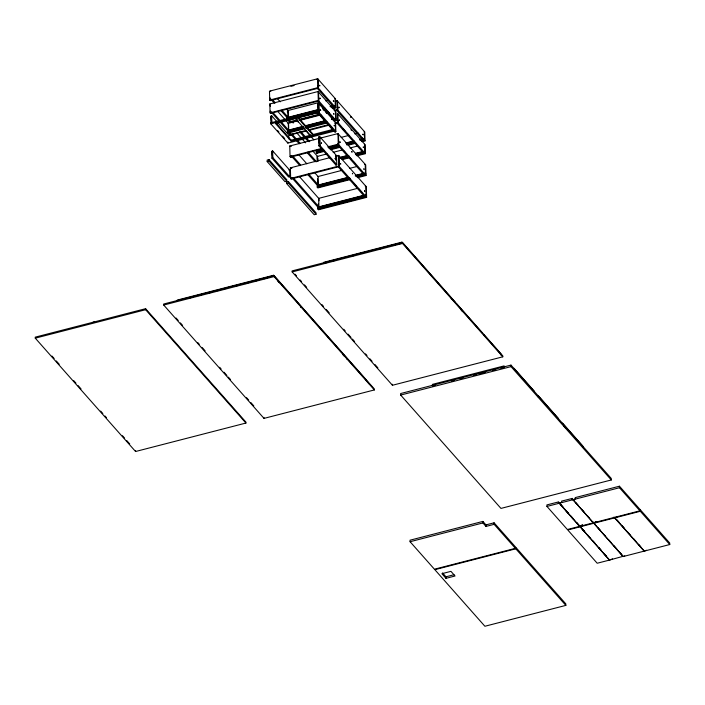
<?xml version="1.0" encoding="UTF-8"?>
<svg xmlns="http://www.w3.org/2000/svg" width="705" height="705" viewBox="0 0 705 705"><rect width="100%" height="100%" fill="white"/><g stroke="black" fill="none" stroke-linecap="round" stroke-linejoin="round"><path stroke-width="1.06" d="M579.078 526.274L579.986 526.582L609.42 560.096L597.205 563.242L567.781 529.984L579.995 526.838M582.171 524.952L582.656 525.833L580.171 526.785L609.596 560.043L623.07 556.315M593.39 522.061L592.79 523.066L593.645 523.057L623.079 556.571M612.292 558.668L611.852 559.206M617.598 516.457L614.91 517.831L644.335 551.09L669.75 544.542L669.706 543.017L640.281 509.75L640.325 511.275L669.75 544.542M613.923 517.1L644.15 551.134L623.255 556.527L593.83 523.269L596.307 522.317L596.06 521.585M593.24 522.846L572.804 499.51L571.958 499.51L572.478 498.373L561.55 501.132L561.814 502.286L559.329 502.982L579.766 526.327L593.24 522.846L592.553 522.713M332.672 108.649L335.809 107.839L335.562 98.947L317.691 78.74L269.477 91.165L269.724 100.066L270.218 100.621L270.764 100.48L270.729 99.379M270.262 91.306L270.808 91.165M316.845 79.295L318.184 79.295L318.431 88.187L317.1 88.187L334.478 107.839L335.324 107.283L335.069 98.383L334.778 98.806M290.936 86.318L294.073 85.508M270.218 100.621L269.909 98.224L270.456 98.083M318.122 85.79L317.576 85.931L318.369 86.072L318.396 87.085M269.945 99.238L270.482 99.097M317.611 86.953L318.149 86.812M269.724 100.066L317.937 87.632L335.809 107.839M270.764 100.48L317.347 88.469M271.09 112.165L271.117 113.267L270.579 113.408L270.086 112.853L269.83 103.961L318.043 91.527L335.924 111.734L336.17 120.625L334.073 121.172M270.086 112.853L318.29 100.418L336.17 120.625M271.117 113.267L317.699 101.256M319.339 102.445L287.948 110.535L288.133 117.312L318.484 109.486M325.613 100.824L327.71 100.286M271.557 122.943L271.363 116.166L270.826 116.307L271.011 123.084L271.557 122.943L271.117 115.884L271.663 115.743L288.715 135.025L288.83 138.894M335.492 129.791L335.298 131.624L335.844 131.482L319.286 112.765L318.739 112.906L318.246 103.732L317.699 103.873L317.893 110.65M318.493 104.014L319.03 103.873L335.598 122.591L335.844 131.482M334.945 101.159L337.043 100.612L364.785 131.976L365.031 140.868L361.894 141.679M336.206 101.176L336.752 101.035M287.05 117.594L287.843 117.735M329.993 106.525L333.13 105.715M280.713 110.438L287.296 117.876L318.731 109.769M322.916 108.693L325.005 108.147M331.279 106.534L333.377 105.988M334.963 105.583L335.51 105.442L334.99 106.596M331.068 107.266L334.205 106.455L334.232 107.557L332.143 108.103M305.15 114.289L288.16 118.334M307.248 113.752L318.757 110.782M322.943 109.707L325.031 109.169M331.315 107.548L333.403 107.01M318.678 110.791L270.764 122.802L270.79 123.816L318.704 111.804M323.771 110.262L325.86 109.716M288.653 120L295.985 118.105M298.083 117.568L317.999 112.43M324.282 110.808L326.38 110.271M275.602 123.604L317.576 112.782L333.148 130.39L291.183 141.212L275.602 123.604L275.576 122.591M317.92 111.663L317.946 112.765L318.739 112.906M289.024 119.965L289.085 121.939L297.466 119.779M299.563 119.242L319.48 114.104M325.763 112.483L327.86 111.945M334.152 110.324L337.29 109.513L365.031 140.868M289.085 121.939L290.116 122.362L290.09 121.26M290.116 122.362L297.986 120.335M300.074 119.788L319.955 114.668M326.239 113.047L328.327 112.509M334.611 110.888L336.699 110.35M297.721 120.899L288.301 123.331L288.495 130.108L303.141 126.327M299.81 120.361L320.74 114.968M327.023 113.346L329.112 112.809M288.01 123.745L288.548 123.604L288.689 128.451M337.351 114.104L337.898 113.963L338.144 122.855L336.814 122.855L364.062 153.655L364.899 153.1L364.652 144.208L364.353 144.622M287.411 130.381L288.195 130.522M305.239 125.79L325.12 120.661M331.394 119.039L333.483 118.502M280.37 122.432L287.658 130.663L303.388 126.609M305.485 126.063L325.366 120.943M331.641 119.321L333.729 118.784M304.727 128.733L287.957 133.06L287.464 132.505L287.437 131.403L288.222 131.535L288.257 132.637L288.803 132.505L288.521 131.121L303.168 127.341M305.265 126.803L326.195 121.41M332.469 119.788L334.558 119.251M287.437 131.403L288.222 131.535M303.414 127.623L288.521 131.121M310.738 125.737L326.433 121.683M287.464 132.505L288.257 132.637M288.556 132.223L327.27 122.238M306.825 128.195L326.741 123.058M337.836 120.458L337.298 120.599L337.572 121.894L338.109 121.753L338.083 120.74L337.545 120.881M289.87 133.174L290.478 135.149L289.931 135.29L289.358 131.764M337.862 121.48L337.572 121.894M335.051 122.732L335.598 122.591M289.438 134.734L306.208 130.407M308.305 129.87L329.261 124.459M335.554 122.837L337.651 122.3L365.393 153.655L357.012 155.814M290.231 134.867L306.71 130.963M308.808 130.425L329.737 125.023M334.963 123.675L337.06 123.137M276.281 123.384L291.156 140.189L311.09 135.052M313.187 134.514L333.121 129.368M270.79 123.816L287.851 143.097L334.461 131.077M317.946 112.765L335.007 132.047L335.545 131.905L335.298 123.014M336.197 163.56L336.223 164.662L336.77 164.521L320.202 145.803L319.665 145.944L319.171 136.77L318.625 136.911L318.81 143.679L319.603 143.82M319.409 137.043L319.955 136.902L336.523 155.629L336.77 164.521M291.059 155.902L291.086 157.004L290.539 157.144L290.046 156.581L289.755 145.997L337.968 133.562L365.71 164.917L366.001 175.51L357.62 177.669M271.998 158.228L272.535 158.087L272.104 151.037L272.641 150.896L289.702 170.178L289.887 176.946L288.556 176.955L271.998 158.228L271.804 151.452L272.35 151.311L272.482 156.157M341.238 137.36L348.561 135.475M354.835 133.853L357.973 133.042M319.629 144.842L318.845 144.701L318.871 145.803L335.933 165.076L336.47 164.935L336.444 163.842M272.289 157.814L272.835 157.673L289.887 176.946M318.871 145.803L319.665 145.944M268.966 159.603L267.16 160.07L267.204 161.595L284.996 181.714L286.803 181.247L286.768 179.722L268.966 159.603L269.01 161.128L286.803 181.247M267.204 161.595L269.01 161.128M337.933 143.468L338.726 143.608M290.046 156.581L321.489 148.473M327.781 146.851L338.259 144.155L366.001 175.51M290.812 155.62L290.839 156.721L291.632 156.862L321.974 149.037M328.248 147.416L337.669 144.992M322.59 148.993L317.602 150.623M328.865 147.371L338.285 144.948M345.609 143.053L353.981 140.903M360.255 139.282L362.352 138.744M317.065 150.764L316.272 150.623L322.837 149.275M329.112 147.653L338.532 145.221M346.904 143.071L353.179 141.449M359.462 139.828L362.599 139.017M324.159 151.408L316.827 153.293L316.333 152.738L316.298 151.637L316.845 151.496L317.118 152.879L317.664 152.738L317.382 151.355L323.665 149.742M328.9 148.394L339.361 145.697M346.684 143.802L354.007 141.916M360.29 140.295L363.427 139.484M316.298 151.637L317.091 151.778M322.864 150.288L317.382 151.355M333.324 147.592L337.51 146.508M346.93 144.084L353.205 142.463M316.333 152.738L317.118 152.879M317.417 152.456L323.692 150.844M329.975 149.222L339.387 146.79M346.71 144.904L355.082 142.745M361.365 141.132L363.454 140.586M330.451 149.786L339.88 147.354M348.27 145.186L355.602 143.3M326.944 153.928L317.523 156.36L317.664 161.198M333.218 152.306L342.639 149.883M349.962 147.988L357.285 146.102M336.109 160.608L335.977 155.77L336.523 155.629M291.667 177.757L291.694 178.858L291.156 178.991L290.663 178.435L290.363 167.852L330.187 157.576M335.43 156.228L338.576 155.417L366.318 186.772L366.609 197.365L318.404 209.79L317.876 208.134L318.422 207.993L318.695 209.376L319.242 209.235L318.96 207.852L365.005 195.981L365.031 197.083L318.995 208.953L318.96 207.852M289.702 170.178L288.909 170.037M339.687 157.471L347.01 155.576M355.382 153.417L362.705 151.531M339.933 157.744L348.305 155.585M355.628 153.699L362.952 151.813M340.762 158.211L349.134 156.052M355.408 154.439L363.78 152.28L363.815 153.382L356.492 155.267M342.057 158.22L348.332 156.607M355.655 154.712L362.987 152.826M364.573 152.412L365.111 152.28L364.837 150.985M341.837 159.048L349.169 157.153M342.339 159.603L349.671 157.709M338.541 165.322L339.334 165.463M290.663 178.435L338.867 166.01L366.609 197.365M291.421 177.475L291.447 178.576L292.24 178.718L338.277 166.847M288.327 181.485L286.521 181.952L286.556 183.476L314.219 214.743L316.025 214.276L315.99 212.751L288.327 181.485L288.371 183.009L316.025 214.276M286.556 183.476L288.371 183.009M342.154 170.31L318.087 176.514L318.325 184.983L347.627 177.431M349.477 168.424L356.8 166.53M364.67 164.503L365.216 164.362L365.507 174.955L364.67 175.51L337.422 144.71L338.752 144.71L338.462 134.126L337.369 134.399M317.241 185.265L318.025 185.406M355.99 175.272L363.322 173.386M365.181 174.267L364.908 172.972L365.454 172.831L365.728 174.126L364.644 174.408M307.838 174.637L317.488 185.547L348.913 177.44M355.197 175.818L363.568 173.659M364.608 173.395L365.701 173.113M350.279 179.563L317.796 187.944L317.303 187.38L317.268 186.279L317.814 186.138L318.087 187.521L318.634 187.38L318.352 186.005L349.742 177.907M356.025 176.285L364.397 174.126L364.423 175.228L357.1 177.122M364.934 173.994L365.728 174.126M317.268 186.279L318.061 186.42M318.598 186.279L326.97 184.12M329.068 183.582L348.949 178.453M356.272 176.567L363.595 174.681M317.303 187.38L318.087 187.521M318.352 186.005L318.387 187.107L349.777 179.008M357.417 188.385L318.695 198.369L318.933 206.838L363.93 195.241M365.278 186.358L365.825 186.217L366.124 196.801L365.278 197.365L338.03 166.565L339.361 166.565L339.07 155.972L337.986 156.254M317.849 207.12L318.642 207.261M291.817 177.695L318.096 207.393L364.177 195.514M366.309 194.968L365.516 194.827L366.309 194.968L366.336 195.981L365.543 195.84L366.336 195.981M317.876 208.134L318.669 208.275M319.206 208.134L349.557 200.308M351.645 199.771L364.203 196.528M317.911 209.235L318.695 209.376M300.797 307.072L300.771 306.049L273.522 275.258L225.856 287.543L225.882 288.565M451.306 298.894L451.279 297.88L401.956 242.132L323.903 262.26L323.93 263.282L327.094 262.463M93.166 322.097L94.496 322.097M145.6 308.693L35.25 337.149L35.276 338.162L135.563 451.508L245.913 423.053L245.886 422.039L145.6 308.693L145.627 309.707L245.913 423.053M274.042 275.576L163.692 304.022L163.719 305.045L264.005 418.391L374.355 389.935L374.32 388.922L274.042 275.576L274.069 276.589L374.355 389.935M402.485 242.458L292.134 270.905L292.161 271.927L392.438 385.274L502.788 356.818L502.762 355.796L402.485 242.458L402.511 243.472L502.788 356.818M190.015 297.81L193.196 296.99M198.493 295.624L201.674 294.805M209.085 292.892L212.267 292.073M217.563 290.707L220.735 289.887M236.475 285.833L239.647 285.014M244.943 283.648L248.125 282.828M255.536 280.916L258.717 280.096M264.014 278.731L267.195 277.911M332.363 261.106L335.536 260.286M351.354 256.206L354.518 255.395M378.779 249.138L381.943 248.319M392.491 245.596L395.655 244.785M397.77 244.238L401.991 243.155L401.956 242.132M35.276 338.162L145.627 309.707M163.719 305.045L274.069 276.589M292.161 271.927L402.511 243.472M510.984 365.093L400.634 393.54L400.678 395.064L500.955 508.411L611.305 479.964L611.261 478.439L510.984 365.093L511.028 366.618L611.305 479.964M435.593 385.097L432.429 385.917L432.385 384.392L504.119 365.895L504.154 367.42L500.991 368.239M451.42 381.017L454.584 380.207M459.854 378.841L463.018 378.03M473.566 375.307L476.73 374.496M478.845 373.95L485.172 372.319M492.557 370.416L495.721 369.596M400.678 395.064L511.028 366.618M482.863 521.418L410.046 540.197L410.09 541.722L434.421 569.217L515.373 548.34L515.337 546.816L494.082 522.802L485.948 524.899L482.863 521.418L482.907 522.943L485.983 526.423L494.126 524.326L515.373 548.34M619.439 486.203L575.21 497.607L575.474 498.761L572.998 499.713L593.416 522.802L639.911 510.817L639.867 509.292L619.439 486.203L619.484 487.728L639.911 510.817M410.09 541.722L482.907 522.943M546.948 506.428L559.153 503.282L579.58 526.371L567.366 529.517L546.948 506.428L546.904 504.903L558.721 501.863L558.245 502.947L559.153 503.282M559.338 503.238L572.812 499.757M572.998 499.713L619.484 487.728M595.672 521.964L593.416 522.802M580.171 526.785L593.654 523.313M593.83 523.269L614.725 517.875M614.91 517.831L640.325 511.275M515.787 548.807L434.835 569.684L484.89 626.26L565.842 605.392L565.807 603.868L515.743 547.283L515.787 548.807L565.842 605.392M442.537 572.927L445.965 576.805L454.002 574.725M446.009 578.329L455.051 575.994L450.944 571.35L441.894 573.685L446.009 578.329L445.965 576.805M611.103 559.409L609.596 560.043M624.762 555.884L623.255 556.527M646.591 550.252L644.335 551.09M608.732 559.955L609.42 560.096M337.73 107.953L337.757 108.967M364.485 138.189L364.511 139.211M319.242 89.544L321.41 92.002M357.937 133.28L359.374 134.902M362.238 138.145L363.674 139.766M318.731 98.859L318.757 99.881M335.615 117.955L335.65 118.969M327.561 111.337L329.015 112.976M332.637 117.074L334.805 119.524M338.215 123.375L339.651 124.996M343.238 129.05L345.388 131.482M347.539 133.915L348.975 135.536M335.272 130.522L335.007 132.047M320.757 114.88L322.185 116.484M330.293 126.169L331.702 127.772M338.691 142.595L338.479 143.326M343.846 150.905L345.283 152.527M348.147 155.77L351.019 159.013M353.17 161.445L355.32 163.868M335.977 155.77L336.329 159.92M298.444 117.673L313.311 134.479L313.337 135.492L297.766 117.894M339.308 164.45L339.087 165.181M348.755 177.625L350.191 179.246M353.778 183.291L355.928 185.723M358.792 188.966L361.665 192.209M295.413 118.493L310.993 136.1L310.958 135.087M277.329 98.533L280.229 101.811M286.741 109.178L288.195 110.817L287.402 110.676L287.455 112.615M296.62 120.344L298.056 121.965M305.944 130.874L313.831 139.793M514.024 368.301L534.284 391.204M558.536 418.611L538.267 395.708L538.312 397.232M562.519 423.123L582.779 446.018L582.823 447.543M455.315 302.445L451.693 298.347L451.72 299.361M456.77 304.084L482.149 332.778M483.604 334.417L501.008 354.086L501.035 355.1M461.149 310.015L462.595 311.654M564.009 426.278L565.454 427.917M272.447 99.581L275.347 102.859M281.859 110.227L288.38 117.594L288.222 111.787M291.791 121.445L293.227 123.067M301.114 131.976L309.715 141.705M271.566 100.092L274.386 103.274M289.517 120.379L289.297 121.119M299.643 131.826L308.314 141.635M287.076 118.607L287.296 117.876M277.682 111.328L288.548 123.604M296.981 133.13L301.282 137.995M302.709 139.616L305.582 142.859M312.756 150.958L317.77 156.633L316.986 156.492L317.065 159.4M269.83 103.961L270.385 106.455M272.8 112.368L288.742 130.381M292.143 134.232L300.03 143.15M307.926 152.069L316.527 161.789M271.222 112.086L278.96 120.837M290.601 133.985L294.937 138.894M296.382 140.524L299.273 143.794M307.23 152.791L315.179 161.78M289.658 133.906L289.931 135.29M277.497 130.407L278.933 132.029M282.538 136.1L284.697 138.541M291.332 146.27L290.786 146.411M298.973 154.915L306.86 163.824M314.747 172.743L318.334 176.796M289.755 145.997L290.248 146.552M617.051 520.008L619.263 522.572M622.074 525.692L624.233 528.124M627.82 532.178L629.97 534.61M633.557 538.673L635.716 541.105M638.58 544.348L640.739 546.78M292.76 156.087L300.647 165.005M308.534 173.915L318.572 185.265L318.51 183.15M291.209 155.84L299.881 165.649M291.94 168.125L291.403 168.266M299.581 176.761L318.942 198.643L319.004 200.766M290.363 167.852L290.857 168.407M293.368 177.942L319.18 207.12M572.328 498.779L573.791 500.427M575.906 502.762L578.091 505.229M581.74 509.354L583.925 511.83M587.573 515.954L589.036 517.602M598.131 527.878L600.281 530.31M603.877 534.372L605.304 535.994M608.9 540.048L611.05 542.48M613.923 545.723L616.796 548.975M619.66 552.218L621.819 554.65M560.783 504.63L562.978 507.107M565.895 510.402L568.08 512.879M570.997 516.175L573.191 518.651M576.84 522.766L579.025 525.243M582.321 528.97L584.471 531.403M587.344 534.646L589.495 537.078M593.081 541.132L595.24 543.573M598.827 547.626L600.977 550.059M603.85 553.302L606 555.734M560.607 504.674L562.793 507.151M565.71 510.446L567.904 512.923M570.821 516.219L573.738 519.514M576.655 522.819L578.84 525.287M582.136 529.014L585.009 532.257M587.159 534.69L590.032 537.933M592.905 541.184L595.055 543.617M598.642 547.67L600.801 550.103M603.674 553.354L605.824 555.787M295.034 274.192L296.488 275.84M300.127 279.947L301.581 281.586M304.481 284.873L306.666 287.332M321.929 304.586L323.375 306.226M326.283 309.513L329.191 312.8M343.723 329.226L345.177 330.865M348.085 334.152L350.993 337.439M352.447 339.079L354.624 341.546M365.525 353.866L366.979 355.505M369.887 358.792L372.064 361.26M374.972 364.538L377.88 367.825M328.838 337.783L341.881 352.518M343.326 354.157L346.226 357.426M347.124 358.448L363.718 377.201M365.164 378.832L368.063 382.603M368.292 382.374L368.565 383.67M277.849 281.136L279.286 282.758M342.63 354.351L344.075 355.99M176.047 317.99L178.224 320.458M180.401 322.916L182.586 325.384M197.841 342.63L199.295 344.269M202.203 347.556L205.111 350.843M219.643 367.27L221.097 368.909M224.005 372.196L226.913 375.483M228.367 377.122L230.544 379.59M246.53 397.655L248.715 400.123M250.892 402.59L253.8 405.877M51.967 356.034L54.144 358.501M56.321 360.96L59.229 364.247M73.761 380.674L75.946 383.141M78.123 385.609L81.031 388.887M100.648 411.068L102.833 413.527M105.01 415.994L106.464 417.633M122.45 435.708L124.635 438.166M126.812 440.634L129.72 443.921M582.436 524.837L579.766 526.327M494.082 522.802L494.126 524.326M485.948 524.899L485.983 526.423M392.412 384.251L392.438 385.274M365.393 153.655L365.146 144.763L337.404 113.408L337.651 122.3M364.291 131.412L364.538 140.313L363.701 140.868L336.452 110.068L337.783 110.068L337.536 101.176M346.895 358.678L346.631 357.893L346.666 358.907M337.043 100.612L337.29 109.513M337.968 133.562L338.259 144.155M338.576 155.417L338.867 166.01M335.43 111.178L335.677 120.07L334.84 120.625L317.453 100.982L318.783 100.982L318.537 92.082M335.897 163.974L335.933 165.076M328.459 338.329L328.424 337.316L301.176 306.516L301.211 307.53M319.03 103.873L319.286 112.765M319.955 136.902L320.202 145.803M317.691 78.74L317.937 87.632M318.043 91.527L318.29 100.418M318.246 103.732L318.493 112.624M319.171 136.77L319.356 143.547M319.383 144.56L319.418 145.662M317.823 158.572L317.911 161.471M316.739 150.332L316.827 153.293M317.602 178.77L317.752 184.067M317.814 186.138L317.84 187.239M318.308 203.798L318.396 206.979M318.422 207.993L318.449 209.094M316.519 150.905L316.545 151.919M317.488 185.547L317.514 186.561M318.096 207.393L318.122 208.416M290.627 121.119L290.663 122.221M290.989 133.906L291.015 135.007M291.156 140.189L291.183 141.212M291.597 155.761L291.632 156.862M292.205 177.616L292.24 178.718M290.442 134.047L290.478 135.149M289.543 121.401L289.579 122.503M290.513 156.043L290.539 157.144M291.121 177.898L291.156 178.991M287.975 131.262L288.01 132.364M287.517 117.303L287.578 119.277M287.878 130.099L287.957 133.06M287.658 130.663L287.684 131.676M287.825 142.075L287.851 143.097M271.275 99.238L271.302 100.339M271.628 112.025L271.663 113.126M271.663 115.743L271.848 122.52M272.641 150.896L272.835 157.673M270.271 111.011L270.297 112.033M273.522 275.258L273.549 276.272M263.97 417.369L264.005 418.391M224.974 288.794L224.948 287.781L177.281 300.066L177.307 301.088M135.536 450.486L135.563 451.508M334.205 125.481L334.399 125.966L334.214 125.428M335.131 158.51L335.324 158.995L335.139 158.466M319.585 85.323L319.797 85.816L319.585 85.323M319.947 98.118L320.149 98.603L319.947 98.118M338.946 107.204L339.158 107.698L338.973 107.134M339.299 119.991L339.51 120.484L339.334 119.921M339.916 141.846L340.118 142.34L339.916 141.846M340.524 163.701L340.735 164.186L340.533 163.657M320.44 109.892L320.643 110.394L320.44 109.892M321.365 142.921L321.568 143.432L321.383 142.886M333.359 100.859L333.553 101.379L333.359 100.859M333.721 113.655L333.906 114.175L333.721 113.655M350.826 116.907L351.019 117.427L350.843 116.871M351.178 129.702L351.372 130.222L351.222 129.641M351.795 151.549L351.98 152.069L351.795 151.549M352.403 173.404L352.597 173.924L352.438 173.351M362.908 134.258L363.101 134.778L362.908 134.258M363.269 147.054L363.463 147.574L363.286 147.01M363.877 168.9L364.071 169.429L363.895 168.865M364.485 190.755L364.679 191.275L364.485 190.755"/></g></svg>
